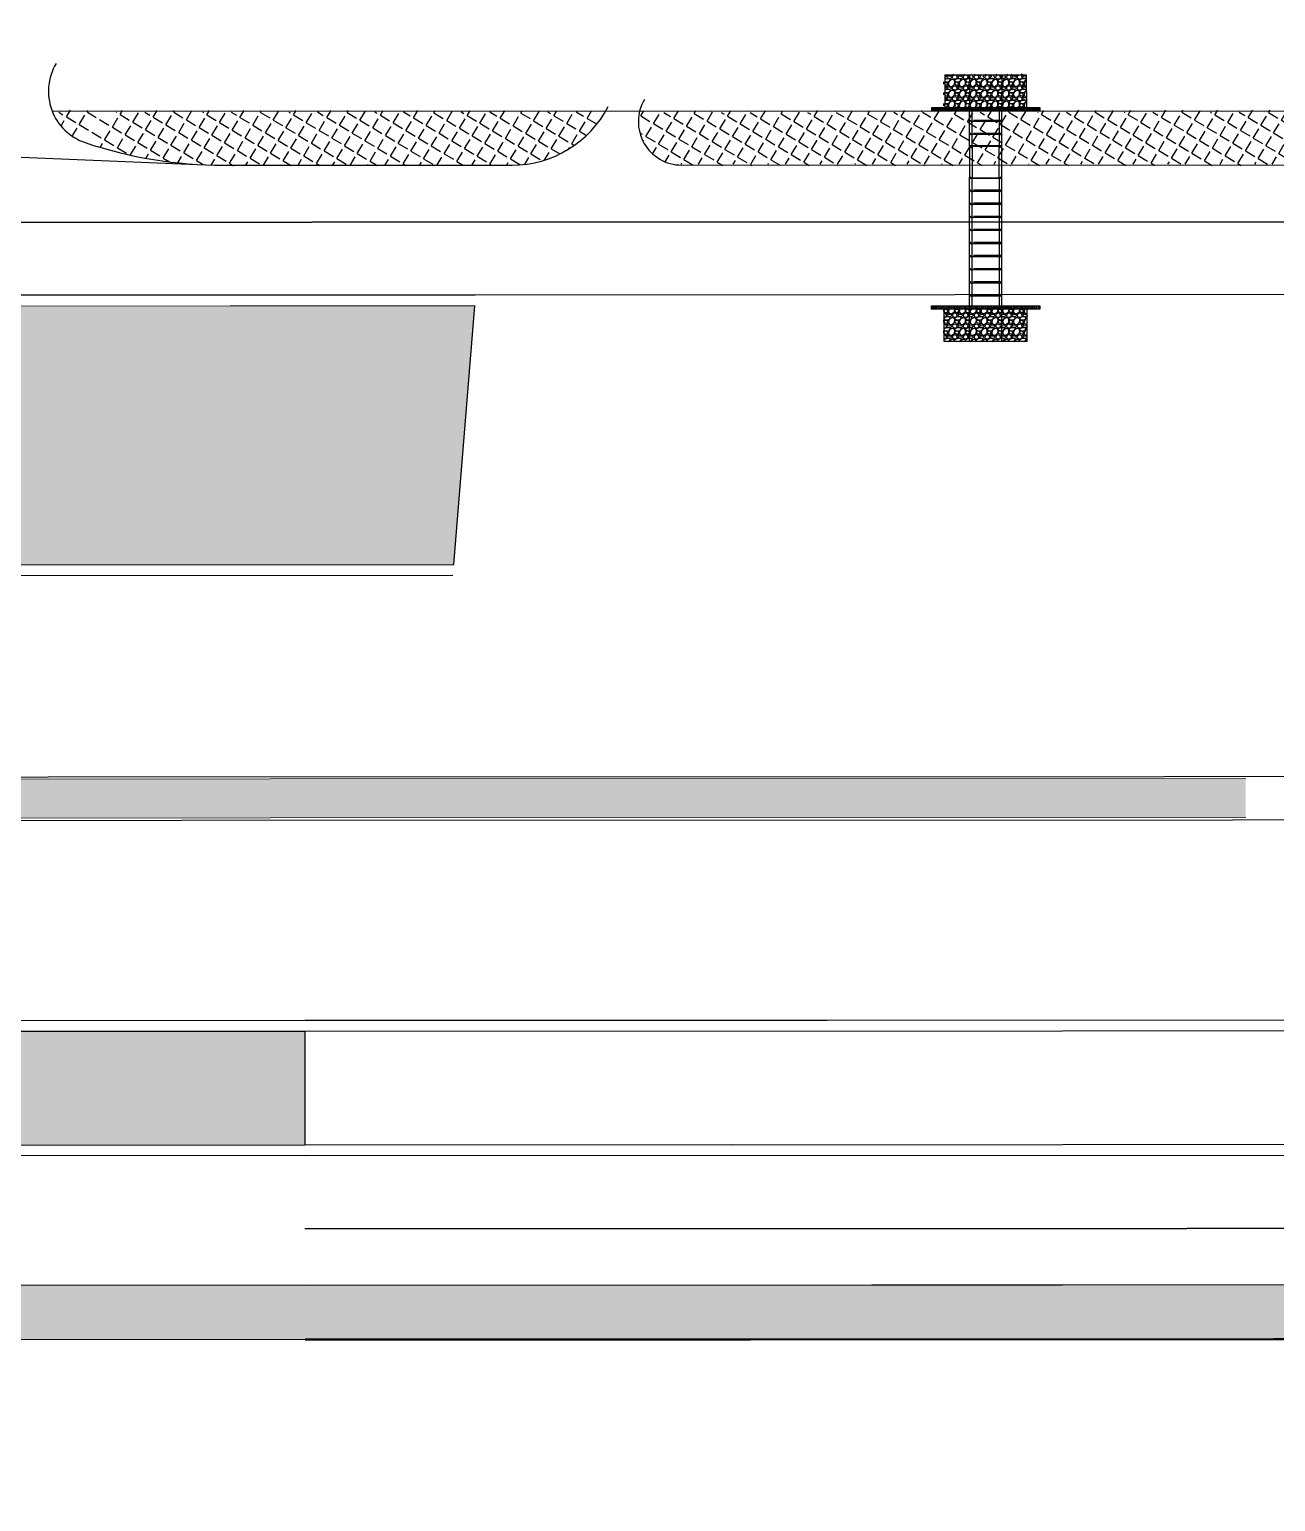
# Model space of a CAD drawing. Header units: millimetres. Extents: x -279082 to 374628, y -152794 to 60776.
# Drawn here: x 162476 to 277605, y -106726 to 29281 of the extents above; entities that cross this region are included whole.
import ezdxf

# ---------------------------------------------------------------- set-up
doc = ezdxf.new("R2010")
doc.units = ezdxf.units.MM
doc.header["$LTSCALE"] = 10
for name, pattern in [('XREF-LSR PAVEMENT-HTP ONLY (Xref MB Ham rev10)$0$CENTER2', [1.125, 0.75, -0.125, 0.125, -0.125]), ('XREF-LSR PAVEMENT-HTP ONLY (Xref MB Ham rev10)$0$DASHED', [0.75, 0.5, -0.25]), ('XREF-LSR PAVEMENT-HTP ONLY (Xref MB Ham rev10)$0$RANH_BDDC', [2.5, 2, -0.5])]:
    doc.linetypes.add(name, pattern=pattern)
for name, color, linetype in [('8', 8, 'Continuous'), ('TEXT', 7, 'Continuous'), ('XREF-LSR PAVEMENT-HTP ONLY (Xref MB Ham rev10)$0$00-Mepduong', 3, 'Continuous'), ('XREF-LSR PAVEMENT-HTP ONLY (Xref MB Ham rev10)$0$1', 1, 'Continuous'), ('XREF-LSR PAVEMENT-HTP ONLY (Xref MB Ham rev10)$0$19.DUONGDO', 1, 'XREF-LSR PAVEMENT-HTP ONLY (Xref MB Ham rev10)$0$CENTER2'), ('XREF-LSR PAVEMENT-HTP ONLY (Xref MB Ham rev10)$0$4', 4, 'XREF-LSR PAVEMENT-HTP ONLY (Xref MB Ham rev10)$0$DASHED'), ('XREF-LSR PAVEMENT-HTP ONLY (Xref MB Ham rev10)$0$42.ANLAYER', 5, 'Continuous'), ('XREF-LSR PAVEMENT-HTP ONLY (Xref MB Ham rev10)$0$5', 5, 'Continuous'), ('XREF-LSR PAVEMENT-HTP ONLY (Xref MB Ham rev10)$0$bhviahe', 40, 'Continuous'), ('XREF-LSR PAVEMENT-HTP ONLY (Xref MB Ham rev10)$0$BONG', 8, 'Continuous'), ('XREF-LSR PAVEMENT-HTP ONLY (Xref MB Ham rev10)$0$BR-MD Taluy', 8, 'Continuous'), ('XREF-LSR PAVEMENT-HTP ONLY (Xref MB Ham rev10)$0$Dim', 3, 'Continuous'), ('XREF-LSR PAVEMENT-HTP ONLY (Xref MB Ham rev10)$0$MEPLE', 5, 'Continuous'), ('XREF-LSR PAVEMENT-HTP ONLY (Xref MB Ham rev10)$0$MEPVH', 4, 'Continuous'), ('XREF-LSR PAVEMENT-HTP ONLY (Xref MB Ham rev10)$0$VIAHE', 8, 'Continuous'), ('XREF-LSR PAVEMENT-HTP ONLY (Xref MB Ham rev10)$0$Zranhquihoach', 6, 'XREF-LSR PAVEMENT-HTP ONLY (Xref MB Ham rev10)$0$RANH_BDDC')]:
    doc.layers.add(name, color=color, linetype=linetype)
for name, color, linetype, lineweight in [('ARC-VIEW', 133, 'Continuous', 5), ('HTP-profile- REVISE1$0$8', 104, 'Continuous', 0), ('XREF-LSR PAVEMENT-HTP ONLY (Xref MB Ham rev10)$0$DaiPhanCach', 2, 'Continuous', 13)]:
    doc.layers.add(name, color=color, linetype=linetype, lineweight=lineweight)
pattern_1 = [(328.8781266401318, (-1145878905.537602, -711158317.9140278), (710.6827496724029, 1177.096015335228), [999.9999999999995, -374.9999999999998]), (58.87812664013264, (-1145878905.537602, -711158317.9140278), (-1177.096015335228, 710.682749672403), [1000, -375])]
pattern_2 = [(79.15313744177311, (-613505.3412464006, -1201272.718703841), (2.192998915251638, 11.84021772425263), [0.134536, -13.3190880470737]), (36.11009066577309, (-613505.3159287425, -1201272.58657127), (-9.753701093287384, -7.061537720837011), [0.2308679999999999, -22.85592476122999]), (343.6507970157731, (-613505.1294137518, -1201272.450511878), (-14.24752948639439, 4.243572025348664), [0.162788, -16.1160325960997]), (118.4140389437731, (-613504.9248955935, -1201272.034852976), (9.486821243412706, -17.63519840249988), [0.210238, -20.813558041629]), (143.9740041157731, (-613505.0249351681, -1201271.849941961), (10.48515015781041, -7.68515622275624), [0.206155, -20.4093731280883]), (208.4140389437731, (-613505.1916632983, -1201271.728691268), (17.63519840249988, 9.486821243412704), [0.210238, -20.813558041629]), (248.8345904044731, (-613505.3765743134, -1201271.828730842), (5.955378243835556, 15.28180192165994), [0.2780289999999999, -27.52484854891599]), (283.3956783126731, (-613505.4769598404, -1201272.088004339), (5.385675023218189, -22.44982192678339), [0.2624879999999999, -25.98632149681339]), (332.5699155527731, (-613505.4161480347, -1201272.343351013), (13.56999570317327, -6.98965067910113), [0.21095, -20.884073109729]), (26.37670824677313, (-613505.2289141736, -1201272.440528589), (-9.932070419309683, -4.832595284717446), [0.240832, -11.8007625787923]), (73.5377877357731, (-613505.013154703, -1201272.333533959), (4.582338916959371, 15.62056881327047), [0.3114479999999999, -30.83337500479489]), (349.9544247717731, (-613505.7774110339, -1201272.5382588), (9.094139070500315, -1.515465132030472), [0.106301, -10.5238448127347]), (22.60958432777307, (-613505.6727392499, -1201272.556801121), (-12.16101285542918, -5.010964610739745), [0.202237, -20.021511416157]), (76.1403499377731, (-613505.4860445415, -1201272.47905097), (-0.5171362176327687, 0.8559031092432949), [0.141421, -1.2727925623731]), (54.33894045177313, (-613505.3640749777, -1201272.545559808), (-3.245243110951157, -4.297487306650695), [0.076158, -7.5396151058639]), (142.9417594237731, (-613505.3196758466, -1201272.48368318), (2.407311762141545, -2.050573110097504), [0.107703, -5.2774618071345]), (242.1041064698731, (-613505.4056255928, -1201272.418778318), (-1.533436892464506, -3.263214871385125), [0.1749289999999999, -5.656022894845298]), (12.70540111477312, (-613505.4874687996, -1201272.57338003), (-2.228942436119506, -0.1783693260222807), [0.126491, -3.0357866601684]), (227.5298902717731, (-613504.8232520432, -1201272.183744173), (-7.007622439535059, -7.739071504058112), [0.1772, -17.5428451466694]), (281.4865258796731, (-613504.942898761, -1201272.314452486), (-2.264885956988142, 11.48347907221163), [0.148661, -14.717407747319]), (144.3389404517731, (-613505.384041556, -1201272.744560652), (4.297487306650692, -3.245243110951162), [0.152315, -7.4634581058639]), (194.7508096037731, (-613505.507794813, -1201272.65576239), (10.11043974533193, 2.603652848597923), [0.1772, -17.542845146669]), (190.5843047177731, (-613505.1438764982, -1201271.653084246), (5.313787981482412, 0.8738748696773109), [0.17088, -8.3731237453175]), (145.9154905067731, (-613505.3118491687, -1201271.684471854), (9.968013940177606, -6.829253113512856), [0.143178, -14.174643063276]), (277.9417594241731, (-613505.9097368048, -1201271.893828905), (0.8738748696773138, -5.313787981482332), [0.152315, -7.4634581058639]), (228.4943745740731, (-613505.8886919209, -1201272.044683513), (9.058195549632364, 10.14638326619981), [0.167631, -16.59542361424]), (280.5843047181731, (-613505.4903442812, -1201271.640432158), (-0.8738748696772836, 5.313787981482333), [0.08544, -8.4585637453175]), (312.4502824117731, (-613505.8583826182, -1201271.862800732), (2.924447979774541, -2.906476219340635), [0.05099, -5.0480295135928]), (17.10410646977313, (-613505.8239667763, -1201271.900424525), (-3.084845545362825, -0.6955055436550357), [0.206155, -3.9169506256177]), (37.14935589477308, (-613505.6269293436, -1201271.839792437), (-8.041894874800768, -6.027265285571397), [0.19105, -18.9139231745428]), (154.8304174637731, (-613505.4521678523, -1201272.341747038), (1.890175544508941, -1.194670000853895), [0.144222, -3.461329275464]), (204.2975765247731, (-613505.5826964473, -1201272.280409562), (-15.58462529240263, -7.079509481270916), [0.251794, -24.9275626240283]), (272.0857458386731, (-613505.812186311, -1201272.384016523), (-0.1963410864562243, 8.059866635234647), [0.102956, -10.192674140987]), (301.1403499377731, (-613505.8084392069, -1201272.486904614), (1.373039326876156, -0.3387668916105488), [0.06, -0.94]), (331.396787101773, (-613505.5942971947, -1201271.855126806), (-7.043565960403045, 3.922776894172254), [0.138924, -13.7535199894498]), (259.1531374419731, (-613505.4723276311, -1201271.921635644), (-2.192998915251599, -11.84021772425258), [0.269072, -13.1845520470737]), (211.1403499377731, (-613505.5229629471, -1201272.185900785), (-0.3387668916105487, -1.373039326876156), [0.26, -0.74]), (176.4451964067732, (-613505.7454977556, -1201272.320356201), (-12.17898461586317, 0.8199595883752098), [0.158114, -15.653274300842]), (105.1949540367731, (-613505.9033074194, -1201272.31055263), (-1.212641761287832, 3.940748654606236), [0.145602, -7.1345078892805]), (58.7863253017731, (-613505.9414703655, -1201272.170040746), (11.09079689929559, 18.3846192274568), [0.237065, -23.4694741822594]), (26.56642867777309, (-613505.8186156965, -1201271.967292798), (11.64387663779634, 5.866867719983068), [0.2507989999999999, -24.8290734079689])]
pattern_3 = [(58.86453168783351, (-1145878905.537602, -711158317.9140278), (-479.2541704622405, 1941.730011609236), [374.999999999999, -2453.427125999992]), (13.8645316878335, (-1145878905.537602, -711158317.9140278), (-479.2541705886763, 1941.7300121215), [375, -1625]), (103.8645316878333, (-1145878905.537602, -711158317.9140278), (-1941.7300121215, -479.2541705886763), [374.9999999999995, -1624.999999999998])]

# ---------------------------------------------------------------- blocks, each defined once
blk = doc.blocks.new('XREF-LSR PAVEMENT-HTP ONLY (Xref MB Ham rev10)$0$mbch25')
at = {"layer": 'XREF-LSR PAVEMENT-HTP ONLY (Xref MB Ham rev10)$0$4', "ltscale": 50}
for p, q in [((0, 150.1165318266553), (-120, 150.1165318266553)), ((-120, 138.6165318266553), (-120, 150.1165318266553)), ((-120, 150.1165318266553), (-120, 138.6165318266571)), ((-120, 138.6165318266553), (-120, 150.083468173344)), ((-110, 137.6165318266553), (-120, 138.6165318266553)), ((-110, 137.6165318266553), (-120, 138.6165318266553)), ((-120, 138.6165318266553), (-110, 137.6165318266599)), ((-110, 125.1165318266553), (-110, 137.6165318266553)), ((-110, 137.6165318266553), (-110, 125.1165318266553)), ((0, 150.1165318266553), (0, 137.8165318266551)), ((0, 137.6165318266549), (0, 150.083468173344)), ((0, 137.6165318266553), (0, -137.6165318266558)), ((0, 137.6165318266549), (10, 136.6165318266553)), ((0, 137.6165318266549), (10, 136.6165318266553)), ((10, 136.6165318266553), (10, 125.1165318266553)), ((-110, 125.1165318266553), (-110, -124.8834681733451)), ((-110, 125.083468173344), (-110, -124.916531826656)), ((-110, 125.083468173344), (10, 125.083468173344)), ((-110, -137.4165318266514), (-110, -124.8834681733465)), ((10, -124.916531826656), (-110, -124.916531826656)), ((-110, -124.916531826656), (-110, -137.416531826656)), ((10, -136.416531826656), (10, -124.916531826656)), ((-110, -137.416531826656), (-120, -138.416531826656)), ((-120, -138.416531826656), (-110, -137.416531826656)), ((-120, -138.416531826656), (-120, -149.916531826656)), ((-120, -149.8834681733465), (-120, -138.4165318266578)), ((0, -149.916531826656), (-120, -149.916531826656)), ((0, -137.4165318266555), (10, -136.416531826656)), ((0, -149.916531826656), (0, -137.6165318266558))]:
    blk.add_line(p, q, dxfattribs=at)
blk = doc.blocks.new('XREF-LSR PAVEMENT-HTP ONLY (Xref MB Ham rev10)$0$congdtc')
at = {"ltscale": 2}
blk.add_lwpolyline([(-2.999669366050512, 0), (-2.999669366050512, -2.995407627080567), (9.313225746154785e-10, -2.995407627313398), (2.328306436538696e-10, 1.164153218269348e-10)], close=True, dxfattribs=at)
for points in [[(-0.2499999995343387, -2.995407627429813), (-0.2499999995343387, 1.164153218269348e-10)], [(-2.749669366050512, -1.164153218269348e-10), (-2.749669366050512, -2.995407627196983)]]:
    blk.add_lwpolyline(points, dxfattribs=at)
blk = doc.blocks.new('XREF-LSR PAVEMENT-HTP ONLY (Xref MB Ham rev10)$0$CONGNGANG SO 1')
at = {"layer": 'XREF-LSR PAVEMENT-HTP ONLY (Xref MB Ham rev10)$0$5'}
h = blk.add_hatch(dxfattribs=at)
h.set_pattern_fill('GRAVEL', color=256, angle=-148.8596500622269)
h.set_pattern_definition(pattern_2)
h.paths.add_polyline_path([(-3.79460601741448, 13.56086724228226), (-5.731684095342644, 12.39151747268625), (-4.18127774388995, 9.823202821891755), (-4.18099475116469, 9.823373805964366), (-2.243197269854136, 10.99315775791183)])
h.paths.add_polyline_path([(-5.731684095342644, 12.39151747268625), (-8.300281815580092, 10.84094024659134), (-6.749875462730415, 8.272625596262515), (-4.181277743773535, 9.823202821658924)])
h.paths.add_polyline_path([(-8.300281815580092, 10.84094024659134), (-10.23807992006186, 9.671155820600688), (-8.686671148869209, 7.103446297114715), (-6.749875462730415, 8.272625596262515)])
h = blk.add_hatch(dxfattribs=at)
h.set_pattern_fill('ANSI31', color=256, scale=0.5, angle=-148.882012818472)
h.set_pattern_definition([(256.117987181528, (-90135.0942912228, 1347195.821915541), (0.06067449061641571, -0.01499520551504653), [])])
h.paths.add_polyline_path([(-4.02595400903374, 9.5665422542952), (-1.030011545750313, 11.37509332387708), (-1.185052181011997, 11.63192478893325), (-4.180994643946178, 9.823373719817027)])
h.paths.add_polyline_path([(-4.240263289771974, 9.437170851742849), (-4.026237108628266, 9.566371356602758), (-4.181277743773535, 9.823202821891755), (-4.395303924567997, 9.694002317264676)])
h.paths.add_polyline_path([(-5.310535970027559, 8.791082742623985), (-4.240263289771974, 9.437170851742849), (-4.395303924567997, 9.694002317264676), (-5.465576604939997, 9.047914208145812)])
h.paths.add_polyline_path([(-6.380525500513613, 8.145165561698377), (-5.310535970027559, 8.791082742623985), (-5.465576604939997, 9.047914208145812), (-6.535566135426052, 8.401997027220204)])
h.paths.add_polyline_path([(-6.594551721820608, 8.015965032856911), (-6.380525500513613, 8.145165561698377), (-6.535566135426052, 8.401997027220204), (-6.749592356616631, 8.272796498145908)])
h.paths.add_polyline_path([(-9.59106038918253, 6.207072164397687), (-6.594834827585146, 8.01579413143918), (-6.749875462730415, 8.272625596495345), (-9.746101024444215, 6.463903629453853)])
h = blk.add_hatch(dxfattribs=at)
h.set_pattern_fill('GRAVEL', color=256, angle=-148.8596500622269)
h.set_pattern_definition(pattern_2)
h.paths.add_polyline_path([(7.460294791613705, -4.92219812842086), (5.457009357633069, -6.131515083136037), (7.007415710017085, -8.699829732533544), (9.0107011400396, -7.490512780612335)])
h.paths.add_polyline_path([(2.88841163890902, -7.682092309230939), (0.8851262140087783, -8.891409258591011), (2.435532561736181, -11.45972390961833), (4.438817990128882, -10.25040695862845)])
h.paths.add_polyline_path([(5.457009357633069, -6.131515083136037), (2.88841163890902, -7.682092309230939), (4.438817990128882, -10.25040695862845), (7.007415710017085, -8.699829732533544)])
at = {"layer": 'XREF-LSR PAVEMENT-HTP ONLY (Xref MB Ham rev10)$0$BONG'}
h = blk.add_hatch(dxfattribs=at)
h.set_pattern_fill('ANSI31', color=256, angle=31.11798718752306)
h.set_pattern_definition([(76.11798718752304, (90059.18918516638, -1347237.758957578), (-0.1213489812359694, 0.02999041101739591), [])])
edge = h.paths.add_edge_path()
edge.add_line((8.299367139581591, -4.067904529860243), (-0.2617399878799915, -9.235960876569152))
edge.add_line((8.299367139581591, -4.067904529627413), (8.45323492155876, -4.322793113766238))
edge.add_line((8.45323492155876, -4.322793113999069), (-0.1078722059028223, -9.490849460707977))
edge.add_line((-0.1078722059028223, -9.490849460707977), (-0.2617399878799915, -9.235960876569152))
for p, q in [((-10.23807992017828, 9.671155820600688), (-3.79460601741448, 13.56086724228226)), ((-5.731684095342644, 12.39151747268625), (-4.026509062969126, 9.566821860615164)), ((-3.796374826924875, 13.56379476794973), (-2.244966174010187, 10.99608544027433)), ((-9.7461010243278, 6.463903629686683), (-1.185052181128412, 11.63192478893325)), ((-9.59106038918253, 6.207072164164856), (-1.030011545866728, 11.37509332387708)), ((-1.185052181128412, 11.63192478916608), (-1.030011545866728, 11.37509332387708)), ((-10.23832957923878, 9.671569027239457), (-8.686920926324092, 7.103859699331224)), ((-8.300281815696508, 10.84094024682418), (-6.594604100449942, 8.015411922009662)), ((-9.74610102456063, 6.463903629686683), (-9.591060389066115, 6.207072164397687)), ((8.453176620183513, -4.322828273288906), (8.298136004596017, -4.065996840596199)), ((8.45323492155876, -4.322793113999069), (-0.1078139210585505, -9.490814273944125)), ((9.0107011400396, -7.490512780612335), (7.46029479149729, -4.922198128188029)), ((7.007415710017085, -8.699829732533544), (5.457009357167408, -6.131515082437545)), ((9.0107011400396, -7.490512780612335), (2.435532561736181, -11.45972390961833)), ((4.438817990012467, -10.25040695862845), (2.888411638210528, -7.682092308066785)), ((-0.1078722055535764, -9.49084946140647), (-0.2617399881128222, -9.235960877034813)), ((2.435532561736181, -11.45972390961833), (0.8851262131938711, -8.891409257194027))]:
    blk.add_line(p, q)
blk.add_lwpolyline([(-0.2617399878799915, -9.235960876569152), (8.299367139581591, -4.067904529627413), (8.45323492155876, -4.322793113999069), (-0.1078722059028223, -9.490849460707977)], close=True)
at = {"xscale": 0.01, "yscale": 0.01, "zscale": 0.01, "rotation": 301.1403499307511}
for p in [(-4.845283353235573, 8.019983120029792), (-4.219548531342298, 6.984340357128531), (-3.593813709216192, 5.948697594227269), (-1.510403697029687, 2.500538496067747), (-0.884668875252828, 1.464895733166486), (-0.2592170460848138, 0.4290819861926138), (0.3662347831996158, -0.6067317607812583), (0.9919696052093059, -1.64237452368252), (1.617421431234106, -2.678188272984698), (2.243156253010966, -3.71383103588596), (2.86860808217898, -4.749644782859832), (3.49405991146341, -5.785458529833704), (4.1197947334731, -6.821101292734966)]:
    blk.add_blockref('XREF-LSR PAVEMENT-HTP ONLY (Xref MB Ham rev10)$0$mbch25', p, dxfattribs=at)
at = {"rotation": 211.1403499314548}
blk.add_blockref('XREF-LSR PAVEMENT-HTP ONLY (Xref MB Ham rev10)$0$congdtc', (-3.363553748931736, 2.669901396380737), dxfattribs=at)

msp = doc.modelspace()

# ---------------------------------------------------------------- hatches: boundary and pattern name
at = {"layer": '8', "extrusion": (-0.0001535921144015756, -1.230467260348268e-15, 0.9999999882047311)}
h = msp.add_hatch(dxfattribs=at)
h.set_pattern_fill('GRASS', color=256, scale=2000, angle=-31.1354683121665, style=0, pattern_type=2)
h.set_pattern_definition(pattern_3)
edge = h.paths.add_edge_path()
edge.add_line((-42089.83173893305, -40034.00388292701), (-72088.86234566438, -43043.682073473))
edge.add_line((-72088.86234569832, -43043.68207350036), (-114748.860102652, -43057.44468486148))
edge.add_line((-114748.8601024986, -43057.44468473675), (-114748.6665354833, -43657.44465071175))
edge.add_line((-42089.83173893305, -40034.00388292701), (274846.9829813961, -39931.75640063274))
edge.add_line((274846.9829814156, -39931.75640054673), (274848.1443833006, -43531.75621340646))
edge.add_line((274848.1443833072, -43531.7562133341), (-114748.6665357759, -43657.44465053039))
h = msp.add_hatch(dxfattribs=at)
h.set_pattern_fill('GRASS', color=256, scale=2000, angle=-31.1354683121665, style=0, pattern_type=2)
h.set_pattern_definition(pattern_3)
edge = h.paths.add_edge_path()
edge.add_line((187913.0948574439, -63259.75616423404), (187915.9920997455, -73758.74473688923))
edge.add_line((92894.49347094077, -63290.45759315896), (187913.0948574439, -63259.75616423404))
edge.add_line((-99939.88368899027, -73850.33347427196), (187916.5159262157, -73759.49515581186))
edge.add_line((-100099.7885040251, -63352.71978120408), (92894.49347093706, -63290.45759315913))
edge.add_arc((-100098.1342285441, -68602.7193034082), 5249.999782728595, 90.01805389803548, 271.7273260932743)
at = {"layer": 'HTP-profile- REVISE1$0$8', "extrusion": (-0.0001535921144015756, -1.230467260348268e-15, 0.9999999882047311)}
h = msp.add_hatch(dxfattribs=at)
h.set_pattern_fill('GRASS', color=256, scale=50, angle=-31.12187335986736)
h.set_pattern_definition([(90, (0.97265496631735, 0.04965338847250678), (-898.025612014389, 898.0256119856109), [238.125, -1557.926224]), (45.00000000091806, (0.97265496631735, 0.04965338847250678), (-898.0256121213046, 898.0256120925263), [238.125, -1031.875]), (135.000000000918, (0.97265496631735, 0.04965338847250678), (-898.0256120925262, -898.0256121213043), [238.1250000000001, -1031.875])])
h.paths.add_polyline_path([(-123871.272091023, -1578.019370686525), (-123871.2720911944, -1075.055293671816), (-123240.288840378, -1075.055293597106), (-123240.2888402067, -1578.019370611699)], flags=16)
edge = h.paths.add_edge_path()
edge.add_arc((-123249.6143952433, -499.9791362659016), 499.9999998900978, 270.0000052982122, 360.0000052525316)
edge.add_line((-122749.6143955337, -499.9790902824607), (-122749.608028503, -10984.01038984701))
edge.add_line((-122749.6080285168, -10984.01038999972), (-72799.61261084137, -10927.97464659269))
edge.add_line((-72799.61261088945, -10927.97464652441), (-72799.61629297065, -7500.005157146254))
edge.add_line((-72799.61629292491, -7500.005157171632), (-40304.51663250013, -7500.000027969649))
edge.add_line((-40304.51663245569, -7500.000027976988), (-40304.29184382891, -11100.63786647131))
edge.add_line((-40304.29184382583, -11100.63786629893), (6800.000816809952, -11101.01524409753))
edge.add_line((6800.000816839893, -11101.01524417673), (6800.000810805722, -7499.999995783321))
edge.add_line((6800.000810729747, -7499.999995798455), (69980.32554945565, -7499.740026062473))
edge.add_line((69980.32554949069, -7499.740026135813), (69980.32572251373, -1949.999930853111))
edge.add_line((69980.32572248433, -1949.999930907157), (70590.52032164234, -1950.000019260917))
edge.add_arc((73169.03966773476, 135213.5029470054), 137187.7374548255, 268.9230307409257, 271.0769702456496)
edge.add_arc((75630.25125713384, 3833.78435108118), 5784.973879986239, 271.1619474117495, 297.1150785142568)
edge.add_arc((72233.04091079847, 8444.994460727787), 11474.86923569136, 301.7244313676131, 311.0358416038118)
edge.add_arc((77611.69184513233, 2575.47280950463), 3522.132473027628, 307.7221530107298, 330.3800018577887)
edge.add_line((80673.56076151395, 834.6753207778966), (81300.44944383837, 2179.469261759081))
edge.add_arc((86329.89643181115, 618.8345191382396), 5266.015363182854, 133.6691385843408, 162.7609110375035, ccw=False)
edge.add_line((82693.75022973208, 4427.949718698714), (83597.01368582578, 5050.62922617337))
edge.add_line((83597.01368581154, 5050.629226184101), (88537.94682553562, 5050.629226326978))
edge.add_line((88537.94682549755, 5050.629226204153), (127807.2886505787, 3720.765362774363))
edge.add_line((127807.2886505938, 3720.765362817561), (203620.4840881406, 3745.208786092202))
edge.add_line((203620.4840881798, 3745.208786079515), (201679.2042040606, -20140.34522262448))
edge.add_line((201679.2042040575, -20140.3452226925), (-22592.32013612895, -20291.05696528014))
edge.add_line((-22592.32013605861, -20291.05696517444), (-61551.47392726804, -16470.9966831395))
edge.add_line((-61551.47392746687, -16470.99668326331), (-118902.1971041165, -16851.97066102114))
edge.add_line((-118902.1971040013, -16851.97066090541), (-123480.7645001996, -16830.12545389772))
edge.add_line((-123480.7645001792, -16830.12545395823), (-126456.087083682, -16168.58242044907))
edge.add_line((-126456.0870837139, -16168.58242046449), (-131306.2630103964, -12274.76311239115))
edge.add_line((-131306.2630103577, -12274.76311230354), (-132476.3718387957, -9888.476478145318))
edge.add_line((-132476.3718388772, -9888.47647817232), (-132888.8675276997, -5002.808344818975))
edge.add_line((-132888.867527615, -5002.808344846184), (-131213.8014371856, -900.0406494563731))
edge.add_line((-131213.8014372548, -900.0406495168572), (-129975.9090035212, 674.8264471953596))
edge.add_line((-129975.9090035393, 674.8264471759903), (-128251.5149752166, 2047.534823747741))
edge.add_line((-128251.5149751574, 2047.534823903436), (-126276.6097390195, 3018.550084243973))
edge.add_line((-126276.6097391083, 3018.550084126124), (-123674.4827178843, 3597.468152140052))
edge.add_line((-123674.4827178386, 3597.468152087851), (-122749.6144523442, 3638.624007285869))
edge.add_line((-122749.6144522817, 3638.624007463455), (-122749.6144874131, 500.02090975389))
edge.add_arc((-123249.6144879243, 500.0208635845047), 500.0000005087369, 5.286577362524482e-06, 90.0000052087915)
edge.add_line((-123249.6145334151, 1000.020864110469), (-124249.6145334943, 1000.020771819733))
edge.add_arc((-124249.6144878326, 500.0207721918705), 499.9999995290751, 90.00000522969127, 180.0000052960569)
edge.add_line((-124749.6144873381, 500.0207260847965), (-124749.6143951282, -499.9792743535072))
edge.add_arc((-124249.6143954191, -499.9792283324641), 499.9999996700972, 180.0000052822669, 270.0000053234223)
edge.add_line((-124249.6143490061, -999.979228022683), (-123249.6143489476, -999.9791359914365))
at = {"layer": 'XREF-LSR PAVEMENT-HTP ONLY (Xref MB Ham rev10)$0$bhviahe', "extrusion": (-0.0001535921144015756, -1.230467260348268e-15, 0.9999999882047311)}
h = msp.add_hatch(dxfattribs=at)
h.set_pattern_fill('ANGLE', color=256, scale=5000, angle=-31.12187335986736, style=0)
h.set_pattern_definition([(0.05525162449944637, (-749341.5513090694, -80255.1236183682), (-1.325943595809179, 1374.999360681153), [999.9999999999983, -374.9999999999991]), (90.0552516244992, (-749341.5513090694, -80255.1236183682), (-1374.999360681153, -1.325943595809066), [999.9999999999982, -374.9999999999991])])
h.paths.add_polyline_path([(-115209.8446156071, -87576.0693939346, 0.1138995012545592), (-123119.4237451459, -91860.14766435078), (-115208.4633456694, -91857.5954818617)])
h.paths.add_polyline_path([(205384.3811047135, -91754.14097489699), (205382.7680552651, -86754.16795238628), (-110181.1122065985, -86855.97287346752, 0.06375849808484318), (-115209.8449830873, -87576.06949540766), (-115208.4633452613, -91857.59549686892)])
at = {"layer": 'XREF-LSR PAVEMENT-HTP ONLY (Xref MB Ham rev10)$0$VIAHE', "extrusion": (-0.0001535921144015756, -1.230467260348268e-15, 0.9999999882047311)}
h = msp.add_hatch(dxfattribs=at)
h.set_pattern_fill('ANGLE', color=256, scale=5000, angle=-31.12187335986736, style=0)
h.set_pattern_definition(pattern_1)
h.paths.add_polyline_path([(207065.770616192, 16746.32511793834, 0.2679473102395023), (215724.3415716963, 21749.11757257718), (164575.8301190881, 21732.62332705743, 0.2213923594216061), (167634.8426080982, 18824.1985284219, 0.08136333188321575), (180397.9418115729, 16737.72534262651)])
h.paths.add_polyline_path([(174567.6380767127, 29280.53963834397), (172923.3213316108, 21519.48299503324), (175858.1746842164, 20897.6825455548), (177502.4914291949, 28658.73918866133)], flags=25)
h = msp.add_hatch(dxfattribs=at)
h.set_pattern_fill('ANGLE', color=256, scale=5000, angle=-31.12187335986736, style=0)
h.set_pattern_definition(pattern_1)
h.paths.add_polyline_path([(289078.1260380126, 16772.77225923317, 0.4142135623778841), (294076.513390393, 21774.3843868057), (218859.9978573617, 21750.12875128145, 0.4903143948350567), (222734.593389769, 16751.37796096082)])
h.paths.add_polyline_path([(222733.3034796898, 20751.37775344512), (228266.4288015699, 24349.22769067914), (226631.0424662958, 26864.28465514467), (221097.9171444158, 23266.43471791042)], flags=24)
h = msp.add_hatch(dxfattribs=at)
h.set_pattern_fill('ANGLE', color=256, scale=5000, angle=-31.12187335986736, style=0)
h.set_pattern_definition(pattern_1)
h.paths.add_polyline_path([(327930.1694077354, -91714.63299119487), (327928.5611251041, -86714.63312004981), (187920.7000861641, -86759.80143757761), (187922.309340309, -91759.8014123578)])

# ---------------------------------------------------------------- linework, layer by layer
at = {"layer": 'ARC-VIEW', "extrusion": (-0.0001535921144015756, -1.230467260348268e-15, 0.9999999882047311), "flags": 128}
for points, elevation in [([(88727.07081620548, 6044.797766928939), (100527.4869227801, 5645.174391120352), (114452.4187456785, 5173.603879302624), (127824.0552042564, 4720.770821822516), (149959.9028463059, 4727.909135228605), (181014.7798007923, 4737.923635007406), (203641.4819994038, 4745.220238001057)], 8.639556413097974), ([(-123847.3908019074, 4584.463784613297), (-124964.6879013429, 4418.534348207671), (-126040.842728781, 4147.142243609414), (-127068.4966662811, 3777.869453654333), (-128032.1730521938, 3323.094981407863), (-128670.4420570749, 2956.75815969205), (-129075.952546094, 2693.818501803238), (-129999.3426398753, 1994.364039444859), (-131052.5682633128, 983.7793140854046), (-131746.0247382046, 148.3902500123659), (-132283.7038827622, -633.6116877426684), (-132855.9421593049, -1661.985859173932), (-133357.3416624444, -2854.990815093275), (-133728.3280127423, -4141.569460268598), (-133927.8950398675, -5317.422143035976), (-134002.1668770221, -6656.203696566256), (-133860.7628213133, -8387.067151729978), (-133489.1196147087, -9967.016705881688), (-132756.1442910875, -11754.08533340847), (-131689.4194212943, -13440.36024103611), (-130383.8398720633, -14872.67598277828), (-128990.2069930938, -15968.80667433154), (-126832.6113949047, -17090.00486038008), (-125029.1211506155, -17622.74179606719), (-124050.1057114873, -17780.15145311167), (-121077.2850760326, -17853.43255819284), (-93394.50153252017, -17834.82957003609), (-76014.30707608415, -17823.14998022915), (-62667.82867826369, -17814.18107035925), (-22665.57579095207, -21287.30011882453), (201605.9485491847, -21136.58837607672)], 8.639556413097992), ([(88537.94682547546, 5050.62922593861), (100493.6411317398, 4645.747323942807), (114418.5729545158, 4174.176811921323), (127807.2886525366, 3720.765363037121), (149960.2253238811, 3727.909187142766), (181015.1022781645, 3737.923687045171), (203641.8044769801, 3745.220289915771)], 8.639556413097988)]:
    msp.add_lwpolyline(points, dxfattribs=dict(at, elevation=elevation))
at = {"layer": 'TEXT', "extrusion": (-0.0001535921144015756, -1.230467260348268e-15, 0.9999999882047311)}
msp.add_line((187913.0913139906, -63259.75616423404, 37.50152587401297), (187915.9885562581, -73758.74473688923, 37.50197086757103), dxfattribs=at)
at = {"layer": 'XREF-LSR PAVEMENT-HTP ONLY (Xref MB Ham rev10)$0$00-Mepduong', "extrusion": (-0.0001535921144015756, -1.230467260348268e-15, 0.9999999882047311)}
for points, elevation in [([(164937.0560887918, 26129.05161296477, 0.4785041660820455), (167634.8426080991, 18824.1985284219, 0.08136177895519554), (180397.6949770485, 16737.72526293196), (207065.7003715912, 16746.3250951214, 0.2803429378243991), (215945.4708390292, 22153.67876705565)], 8.639611743805446), ([(219309.0241624317, 22818.81847943741, 0.5840037248488452), (222734.593389769, 16751.37796096082), (289078.1260380108, 16772.77225923317, 0.4128982919338567), (294076.4701734955, 21751.92093999963)], 8.63962528575783)]:
    msp.add_lwpolyline(points, format="xyb", dxfattribs=dict(at, elevation=elevation))
at = {"layer": 'XREF-LSR PAVEMENT-HTP ONLY (Xref MB Ham rev10)$0$00-Mepduong', "extrusion": (-0.0001535921144015756, -1.230467260348268e-15, 0.9999999882047311), "elevation": 8.639556413097985}
msp.add_lwpolyline([(327928.5611251444, -86714.6331209086), (187920.7000861641, -86759.80143757761)], dxfattribs=at)
at = {"layer": 'XREF-LSR PAVEMENT-HTP ONLY (Xref MB Ham rev10)$0$1', "extrusion": (-0.0001535921144015756, -1.230467260348268e-15, 0.9999999882047311)}
for p, q in [((-100096.0964977775, -74852.71875388312, -6.734414770866142), (327950.4530892886, -74714.58916593515, 59.01016061798531)), ((-110140.5059019539, -91855.96049063912, -8.277156867386648), (327919.4397576399, -91714.63645101592, 59.00539721472543))]:
    msp.add_line(p, q, dxfattribs=at)
for points, elevation in [([(132156.1336360607, 18722.16828889781), (178711.462524863, 16772.74458684801)], 8.639556413097992), ([(368149.4227830393, 4798.27035121774), (127824.0552040312, 4720.770821679907), (118084.1081804985, 5050.616013259249)], 8.639556413097996)]:
    msp.add_lwpolyline(points, dxfattribs=dict(at, elevation=elevation))
at = {"layer": 'XREF-LSR PAVEMENT-HTP ONLY (Xref MB Ham rev10)$0$1', "ltscale": 8, "extrusion": (-0.0001535917061138907, 1.693544873525474e-11, 0.9999999882047939), "elevation": 9.11961373134238, "flags": 128}
msp.add_lwpolyline([(-22665.57579107963, -21287.30011902887), (201605.9485491598, -21136.58837634277)], dxfattribs=at)
at = {"layer": 'XREF-LSR PAVEMENT-HTP ONLY (Xref MB Ham rev10)$0$1', "ltscale": 0.3, "extrusion": (-0.0001535917061124455, 1.690057446410991e-11, 0.9999999882047939)}
for points, elevation in [([(-42089.8962392323, -39834.00389343189), (370481.148800059, -39700.90370202938)], 9.12033158154292), ([(-114748.6020134239, -43857.44464036451), (370690.7425080203, -43700.83629273615)], 9.120331599511147)]:
    msp.add_lwpolyline(points, dxfattribs=dict(at, elevation=elevation))
at = {"layer": 'XREF-LSR PAVEMENT-HTP ONLY (Xref MB Ham rev10)$0$1', "extrusion": (-0.0001535917061138907, 1.693544873525474e-11, 0.9999999882047939), "elevation": 9.599538480021302}
msp.add_lwpolyline([(-99125.7736406827, -62354.93139890903), (347936.1381146748, -62209.80603484987)], dxfattribs=at)
at = {"layer": 'XREF-LSR PAVEMENT-HTP ONLY (Xref MB Ham rev10)$0$1', "extrusion": (-0.0001535921144015756, -1.230467260348268e-15, 0.9999999882047311), "elevation": 8.639556413097983}
msp.add_lwpolyline([(327928.5665015097, -86714.63311930848), (-110181.1122100123, -86855.97287335587, 0.40800295474815), (-129883.0194865773, -106726.4405704357)], format="xyb", dxfattribs=at)
at = {"layer": 'XREF-LSR PAVEMENT-HTP ONLY (Xref MB Ham rev10)$0$19.DUONGDO', "ltscale": 5, "extrusion": (-0.0001535921144015756, -1.230467260348268e-15, 0.9999999882047311), "elevation": 8.639556413097978}
msp.add_lwpolyline([(-279081.5722896078, 11286.51604651322), (-115275.962267032, 11392.37688088391), (367795.7333986097, 11548.15664590284)], dxfattribs=at)
at = {"layer": 'XREF-LSR PAVEMENT-HTP ONLY (Xref MB Ham rev10)$0$19.DUONGDO', "ltscale": 5, "extrusion": (-0.0001535921144015756, -1.230467260348268e-15, 0.9999999882047311)}
msp.add_lwpolyline([(187919.0103906137, -81509.8689795919), (327926.872446486, -81464.68878153802)], dxfattribs=at)
at = {"layer": 'XREF-LSR PAVEMENT-HTP ONLY (Xref MB Ham rev10)$0$42.ANLAYER', "extrusion": (-0.0001535921144015756, -1.230467260348268e-15, 0.9999999882047311)}
msp.add_lwpolyline([(187912.8147256966, -62259.75620339208), (327946.5959708809, -62220.528286599), (337946.6382351803, -62428.83604960001), (368625.0768593126, -62414.38903932428)], dxfattribs=at)
at = {"layer": 'XREF-LSR PAVEMENT-HTP ONLY (Xref MB Ham rev10)$0$42.ANLAYER', "extrusion": (-0.0001535921144015756, -1.230467260348268e-15, 0.9999999882047311), "elevation": 8.639556413098}
msp.add_lwpolyline([(187916.8375357137, -74758.7445415853), (327946.0302313468, -74720.10286717387)], dxfattribs=at)
at = {"layer": 'XREF-LSR PAVEMENT-HTP ONLY (Xref MB Ham rev10)$0$BR-MD Taluy', "extrusion": (-0.0001535921144015756, -1.230467260348268e-15, 0.9999999882047311)}
msp.add_line((201692.4425208983, -20140.33632398961, 39.61792558598007), (203633.7223822245, 3745.21768472073, 39.91609086807291), dxfattribs=at)
at = {"layer": 'XREF-LSR PAVEMENT-HTP ONLY (Xref MB Ham rev10)$0$BR-MD Taluy', "extrusion": (-0.0001535917061138907, 1.693544873525474e-11, 0.9999999882047939), "elevation": 9.119613783531285, "flags": 128}
msp.add_lwpolyline([(-22579.07811336056, -20291.0480666759), (201692.446226879, -20140.33632398977)], dxfattribs=at)
at = {"layer": 'XREF-LSR PAVEMENT-HTP ONLY (Xref MB Ham rev10)$0$BR-MD Taluy', "extrusion": (-0.0001535921144015756, -1.230467260348268e-15, 0.9999999882047311)}
for points in [[(187913.0948574439, -63259.75616423404), (327936.3218072476, -63220.53120406563), (337936.4594545552, -63428.84095386931), (368625.5477765925, -63414.38892830678)], [(187916.5159263389, -73759.49515560767), (227431.8345960434, -73747.02537882395)], [(187916.5159263389, -73759.49515560767), (227431.8345960434, -73747.02537882395)]]:
    msp.add_lwpolyline(points, dxfattribs=at)
at = {"layer": 'XREF-LSR PAVEMENT-HTP ONLY (Xref MB Ham rev10)$0$BR-MD Taluy', "extrusion": (-0.0001535921144015756, -1.230467260348268e-15, 0.9999999882047311), "elevation": 8.639556413097992}
msp.add_lwpolyline([(187916.5615812509, -73758.74457957523), (327948.8438485186, -73720.10205258799)], dxfattribs=at)
at = {"layer": 'XREF-LSR PAVEMENT-HTP ONLY (Xref MB Ham rev10)$0$DaiPhanCach', "extrusion": (-0.0001535921144015756, -1.230467260348268e-15, 0.9999999882047311)}
for points in [[(4510.05756549507, -40018.97021971762), (274846.9829814156, -39931.75640054673)], [(274848.1443833091, -43531.7562133341), (4511.218967408035, -43618.97003223945)]]:
    msp.add_lwpolyline(points, dxfattribs=at)
at = {"layer": 'XREF-LSR PAVEMENT-HTP ONLY (Xref MB Ham rev10)$0$MEPLE', "ltscale": 0.01, "extrusion": (-0.0001535921144015756, -1.230467260348268e-15, 0.9999999882047311)}
msp.add_line((92894.4910482575, -63290.45759315896, 22.90741797957937), (187913.0913139906, -63259.75616423404, 37.50152587401297), dxfattribs=at)
for points in [[(-99939.88368899027, -73850.33347427196), (187916.5159262157, -73759.49515581186)], [(187916.5159262157, -73759.49515581186), (227431.8345960434, -73747.02537882395)]]:
    msp.add_lwpolyline(points, dxfattribs=at)
at = {"layer": 'XREF-LSR PAVEMENT-HTP ONLY (Xref MB Ham rev10)$0$MEPVH', "extrusion": (0.0003224775043224724, -0.9999999480041272, 4.953000108958416e-08)}
msp.add_line((164575.8268509042, 21732.62332705743, 33.91710603860408), (367258.6438595193, 21797.98398108577, 65.04758882301739), dxfattribs=at)
at = {"layer": 'XREF-LSR PAVEMENT-HTP ONLY (Xref MB Ham rev10)$0$Zranhquihoach', "extrusion": (-0.0001535921144015756, -1.230467260348268e-15, 0.9999999882047311), "elevation": 8.639556413098013}
msp.add_lwpolyline([(187922.309340309, -91759.8014123578, 200, 200, 0), (327930.1799043975, -91714.63298935271, 200, 200, 0), (344721.5167517145, -91709.21587806349, 0, 0, 0)], format="xyseb", dxfattribs=at)

# ---------------------------------------------------------------- block references
at = {"layer": 'XREF-LSR PAVEMENT-HTP ONLY (Xref MB Ham rev10)$0$Dim', "extrusion": (-0.0001535921144015756, -1.230668345009178e-15, 0.9999999882047311), "xscale": 999.9999999999997, "yscale": 999.9999999999997, "zscale": 999.9999999999997, "rotation": 328.8781266401324}
msp.add_blockref('XREF-LSR PAVEMENT-HTP ONLY (Xref MB Ham rev10)$0$CONGNGANG SO 1', (250817.8774555229, 11510.43394852336, 8.639556413097985), dxfattribs=at)

doc.saveas('drawing.dxf')
